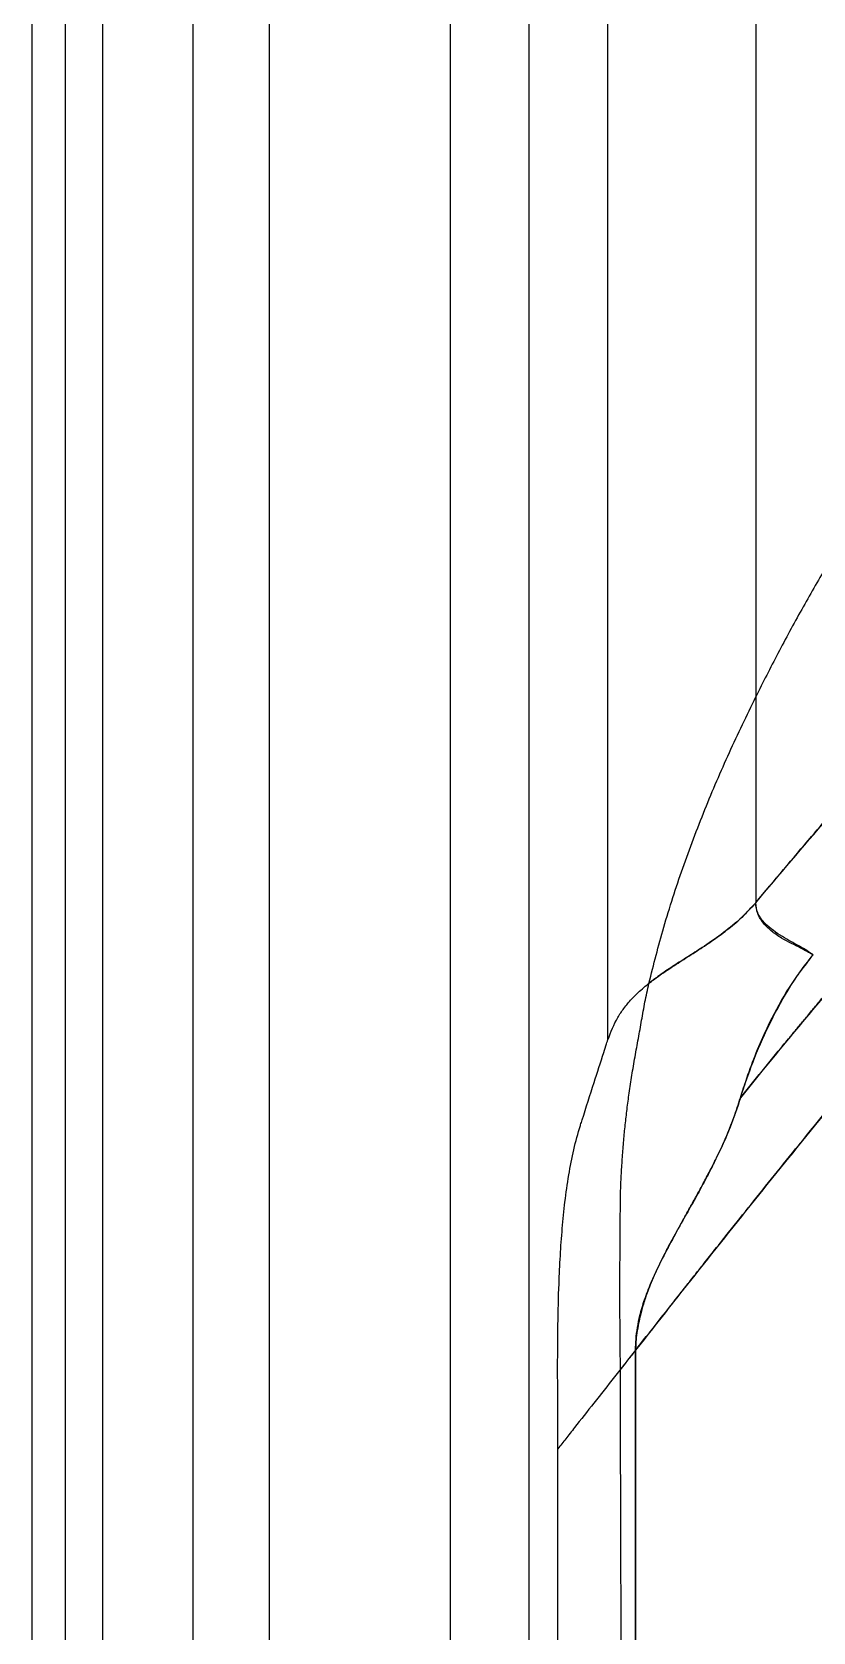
# Model space of a CAD drawing. Extents: x 943 to 1030, y 781 to 934.
# Drawn here: x 943.18 to 947.44, y 819.65 to 828.39 of the extents above; entities that cross this region are included whole.
import ezdxf

# ---------------------------------------------------------------- set-up
doc = ezdxf.new("R2010")
doc.units = 0
doc.header["$MEASUREMENT"] = 0
doc.layers.add('1', color=4, linetype='Continuous')

# ---------------------------------------------------------------- blocks, each defined once
blk = doc.blocks.new('AIRA')
at = {"layer": '1', "color": 4, "linetype": 'Continuous', "lineweight": 25}
blk.add_line((0, 84.1416), (0, 3), dxfattribs=at)
at = {"layer": '1', "color": 3, "linetype": 'Continuous', "lineweight": 25}
for p, q in [((0.1836, 3.4171), (0.1836, 83.7245)), ((0.3865, 3.6938), (0.3865, 83.4478)), ((0.878, 82.8146), (0.878, 4.327)), ((1.2959, 82.3058), (1.2959, 4.8358)), ((2.2862, 5.0708), (2.2862, 34.3933)), ((2.7161, 5.0708), (2.7161, 34.3933)), ((3.1464, 19.7179), (3.1464, 34.0106)), ((3.9539, 33.2925), (3.9539, 20.4654)), ((3.9539, 21.5893), (3.9539, 20.4654)), ((3.2995, 9.9514), (3.2975, 18.0226)), ((2.8711, 5.0708), (2.8731, 17.4844))]:
    blk.add_line(p, q, dxfattribs=at)
at = {"layer": '1', "color": 3, "linetype": 'Continuous', "lineweight": 25, "flags": 128}
blk.add_lwpolyline([(3.2975, 18.0226), (3.2989, 12.8968), (3.2989, 12.4508), (3.2996, 9.3213), (3.3001, 6.6297), (3.3004, 5.0708)], dxfattribs=at)
at = {"layer": '1', "color": 3, "linetype": 'Continuous', "lineweight": 25}
for points, knots in [([(3.9538, 20.4654), (4.0552, 20.5863), (4.2388, 20.8053), (4.525, 21.1366), (4.8014, 21.4508), (5.0924, 21.7742), (5.3784, 22.0856), (5.6732, 22.3993), (5.9661, 22.7049), (6.2602, 23.0057), (6.555, 23.3008), (6.8612, 23.6004), (7.118, 23.8466), (7.3258, 24.0426), (7.4656, 24.1735), (7.611, 24.3075), (7.7571, 24.4413), (7.9038, 24.5745), (8.0368, 24.6939), (8.1157, 24.764), (8.1541, 24.7981)], [0, 0, 0, 0, 0.078333, 0.141962, 0.21739, 0.286177, 0.358044, 0.427373, 0.500003, 0.568245, 0.636331, 0.707185, 0.780996, 0.813039, 0.849089, 0.876126, 0.911243, 0.947524, 0.974533, 1, 1, 1, 1]), ([(3.9538, 20.4654), (4.2137, 20.7719), (4.7343, 21.3857), (5.5507, 22.2771), (6.3926, 23.1456), (7.2582, 23.9894), (7.8556, 24.5287), (8.1541, 24.7981)], [0, 0, 0, 0, 0.199569, 0.399685, 0.600241, 0.800313, 1, 1, 1, 1]), ([(3.8706, 19.4006), (3.8804, 19.4128), (3.9, 19.437), (3.9294, 19.4734), (3.9589, 19.5098), (3.9885, 19.5461), (4.0181, 19.5823), (4.0478, 19.6186), (4.0697, 19.6454), (4.0881, 19.6678), (4.1065, 19.6901), (4.1274, 19.7156), (4.1473, 19.7397), (4.1631, 19.7588), (4.1805, 19.7799), (4.1995, 19.8028), (4.2201, 19.8276), (4.2423, 19.8543), (4.2606, 19.8763), (4.2798, 19.8994), (4.3042, 19.9286), (4.3833, 20.0232), (4.4944, 20.1547), (4.6404, 20.3257), (4.7838, 20.4918), (4.9505, 20.6828), (5.1486, 20.9066), (5.3805, 21.1643), (5.6364, 21.4436), (5.826, 21.6465), (5.938, 21.7651), (5.9745, 21.8037), (6.0115, 21.8426), (6.0489, 21.8819), (6.0867, 21.9216), (6.3441, 22.1905), (6.6956, 22.5483), (7.0539, 22.9004), (7.1876, 23.03), (7.2292, 23.0704), (7.2709, 23.1106), (7.3127, 23.1508), (7.3545, 23.1909), (7.3994, 23.2338), (7.4538, 23.2857), (7.5245, 23.3529), (7.5934, 23.4179), (7.655, 23.4758), (7.7038, 23.5215), (7.7563, 23.5706), (7.8126, 23.623), (7.8727, 23.6787), (7.9366, 23.7376), (8.1734, 23.9553), (8.3919, 24.1499), (8.5876, 24.3241)], [0, 0, 0, 0, 0.006855, 0.01371, 0.020567, 0.027425, 0.034283, 0.041143, 0.048002, 0.049512, 0.053863, 0.060717, 0.063987, 0.06762, 0.071616, 0.075976, 0.080699, 0.085785, 0.091234, 0.093279, 0.099005, 0.107921, 0.147487, 0.174628, 0.206762, 0.243888, 0.286008, 0.338109, 0.396259, 0.452443, 0.460149, 0.467935, 0.475801, 0.483748, 0.491775, 0.499883, 0.647311, 0.712171, 0.720663, 0.729156, 0.737648, 0.74614, 0.754633, 0.763125, 0.773407, 0.787691, 0.805977, 0.81504, 0.824838, 0.835371, 0.846641, 0.858645, 0.871386, 0.884863, 1, 1, 1, 1]), ([(8.9886, 24.1085), (8.6914, 23.8442), (8.0973, 23.3158), (7.2353, 22.4913), (6.3963, 21.644), (5.5828, 20.7724), (4.7947, 19.8779), (4.035, 18.9592), (3.5434, 18.3348), (3.2976, 18.0225)], [0, 0, 0, 0, 0.142974, 0.285852, 0.428746, 0.571573, 0.714347, 0.857177, 1, 1, 1, 1]), ([(4.9129, 23.2244), (4.861, 23.1439), (4.7623, 22.991), (4.6163, 22.7599), (4.4762, 22.5326), (4.3377, 22.3002), (4.2038, 22.0657), (4.0748, 21.8291), (3.9939, 21.6687), (3.9539, 21.5893)], [0, 0, 0, 0, 0.1515021, 0.2879499, 0.4322957, 0.5739429, 0.7157934, 0.8594552, 1, 1, 1, 1]), ([(3.3704, 20.0253), (3.3964, 20.1278), (3.4501, 20.3392), (3.5532, 20.6553), (3.6735, 20.973), (3.807, 21.2851), (3.9051, 21.4883), (3.9539, 21.5893)], [0, 0, 0, 0, 0.191173, 0.394207, 0.599263, 0.800847, 1, 1, 1, 1]), ([(5.427, 21.2146), (5.3842, 21.1674), (5.2984, 21.0731), (5.1706, 20.9307), (5.0434, 20.7878), (4.917, 20.6444), (4.7912, 20.5003), (4.6558, 20.3437), (4.4942, 20.1548), (4.3164, 19.9439), (4.1422, 19.734), (3.9967, 19.5566), (3.9096, 19.4489), (3.8705, 19.4007)], [0, 0, 0, 0, 0.080023, 0.1600403, 0.2400517, 0.3200568, 0.4000555, 0.4800475, 0.5798169, 0.7120514, 0.8261548, 0.9221357, 1, 1, 1, 1]), ([(3.1464, 19.7179), (3.1627, 19.7597), (3.1868, 19.8217), (3.2343, 19.8909), (3.2784, 19.9436), (3.3339, 19.9966), (3.402, 20.0508), (3.4779, 20.1032), (3.5598, 20.1557), (3.6419, 20.2079), (3.7252, 20.2631), (3.8066, 20.323), (3.8855, 20.3895), (3.9311, 20.4402), (3.9538, 20.4654)], [0, 0, 0, 0, 0.124823, 0.184696, 0.24971, 0.330239, 0.411593, 0.499903, 0.585465, 0.670296, 0.75003, 0.835649, 0.918316, 1, 1, 1, 1]), ([(3.9538, 20.4654), (3.9254, 20.4344), (3.8672, 20.371), (3.7658, 20.2915), (3.6697, 20.2257), (3.5833, 20.1706), (3.5081, 20.1227), (3.4361, 20.0751), (3.3923, 20.0419), (3.3704, 20.0252)], [0, 0, 0, 0, 0.162163, 0.331781, 0.499915, 0.624947, 0.749965, 0.874979, 1, 1, 1, 1]), ([(4.2671, 20.1802), (4.2457, 20.1926), (4.1982, 20.2204), (4.1112, 20.2597), (4.0406, 20.3088), (3.9946, 20.3527), (3.9605, 20.4046), (3.956, 20.4451), (3.9538, 20.4654)], [0, 0, 0, 0, 0.2231953, 0.496904, 0.6422176, 0.7625587, 0.8810692, 1, 1, 1, 1]), ([(4.2671, 20.1802), (4.2449, 20.196), (4.2215, 20.2127), (4.1632, 20.2444), (4.0992, 20.2786), (4.0159, 20.3347), (3.9709, 20.3939), (3.9559, 20.4337), (3.9545, 20.4549), (3.9538, 20.4654)], [0, 0, 0, 0, 0.249924, 0.263028, 0.500278, 0.749935, 0.874848, 0.937619, 1, 1, 1, 1]), ([(4.2671, 20.1802), (4.2664, 20.1794), (4.2651, 20.1778), (4.2638, 20.1763), (4.2632, 20.1755)], [0, 0, 0, 0, 0.500004, 1, 1, 1, 1]), ([(4.2671, 20.1802), (4.2664, 20.1794), (4.2651, 20.1778), (4.2638, 20.1763), (4.2632, 20.1755)], [0, 0, 0, 0, 0.500004, 1, 1, 1, 1]), ([(3.8705, 19.4007), (3.8858, 19.4481), (3.9157, 19.541), (3.9693, 19.6789), (4.0392, 19.8329), (4.1306, 20.0022), (4.2197, 20.1186), (4.2632, 20.1755)], [0, 0, 0, 0, 0.181667, 0.356134, 0.524015, 0.767561, 1, 1, 1, 1]), ([(3.8705, 19.4007), (3.8923, 19.466), (3.9357, 19.5966), (4.0226, 19.7942), (4.1099, 19.9574), (4.1918, 20.0849), (4.2394, 20.1453), (4.2632, 20.1755)], [0, 0, 0, 0, 0.2500343, 0.500063, 0.7499983, 0.87502, 1, 1, 1, 1]), ([(3.2145, 18.8039), (3.2148, 18.8342), (3.2155, 18.8956), (3.2198, 18.9868), (3.2259, 19.078), (3.2328, 19.1666), (3.2409, 19.253), (3.251, 19.3394), (3.2632, 19.4294), (3.2775, 19.5245), (3.2943, 19.624), (3.313, 19.7242), (3.3307, 19.8232), (3.3482, 19.9227), (3.363, 19.9912), (3.3704, 20.0253)], [0, 0, 0, 0, 0.069886, 0.142042, 0.213265, 0.285504, 0.356179, 0.425791, 0.500208, 0.582143, 0.667423, 0.751455, 0.835113, 0.91797, 1, 1, 1, 1]), ([(3.2976, 18.0225), (3.3367, 18.0721), (3.4063, 18.1602), (3.4976, 18.2759), (3.5674, 18.3644), (3.6227, 18.4344), (3.6759, 18.5016), (3.7364, 18.578), (3.8217, 18.6854), (3.9299, 18.821), (4.0574, 18.9796), (4.2601, 19.2297), (4.5376, 19.5667), (4.7755, 19.8454), (4.8941, 19.9843)], [0, 0, 0, 0, 0.074915, 0.133126, 0.174802, 0.208521, 0.238941, 0.276514, 0.324047, 0.40158, 0.482229, 0.56548, 0.783319, 1, 1, 1, 1]), ([(2.996, 19.249), (2.9964, 19.2502), (2.9997, 19.2606), (3.0247, 19.3388), (3.067, 19.4707), (3.1114, 19.6091), (3.1356, 19.6845), (3.143, 19.7075), (3.1455, 19.7151), (3.1464, 19.7179)], [0, 0, 0, 0, 0.008001, 0.066148, 0.499999, 0.852204, 0.951653, 0.982214, 1, 1, 1, 1]), ([(3.8705, 19.4007), (3.853, 19.3472), (3.8167, 19.2363), (3.7584, 19.1103), (3.7182, 19.0296), (3.7017, 18.9969), (3.6857, 18.966), (3.6699, 18.9361), (3.6543, 18.9072), (3.6343, 18.871), (3.6105, 18.8284), (3.5826, 18.7787), (3.5426, 18.7073), (3.4901, 18.6125), (3.4312, 18.5002), (3.3895, 18.4101), (3.3606, 18.3369), (3.341, 18.2778), (3.325, 18.2196), (3.3131, 18.1673), (3.3046, 18.1188), (3.2987, 18.0694), (3.2979, 18.038), (3.2975, 18.0226)], [0, 0, 0, 0, 0.120377, 0.249799, 0.275502, 0.29997, 0.322529, 0.344495, 0.367027, 0.387537, 0.426243, 0.463343, 0.499981, 0.587746, 0.677052, 0.75012, 0.783363, 0.832504, 0.872919, 0.902385, 0.938202, 0.969783, 1, 1, 1, 1]), ([(3.2975, 18.0226), (3.298, 18.0427), (3.2991, 18.084), (3.3074, 18.1471), (3.3223, 18.2193), (3.3468, 18.3015), (3.3801, 18.3882), (3.4201, 18.4761), (3.4605, 18.5564), (3.5066, 18.6422), (3.5521, 18.7245), (3.5966, 18.8041), (3.6342, 18.8717), (3.669, 18.9355), (3.7028, 18.9993), (3.7446, 19.0817), (3.7899, 19.1786), (3.836, 19.2928), (3.8591, 19.3647), (3.8706, 19.4006)], [0, 0, 0, 0, 0.0395075, 0.0811043, 0.1249892, 0.1846122, 0.2499913, 0.3080701, 0.3750158, 0.4271581, 0.5000371, 0.5605621, 0.6070757, 0.6527933, 0.7041559, 0.7500967, 0.8362835, 0.9183006, 1, 1, 1, 1]), ([(2.8731, 17.4844), (2.8729, 17.5596), (2.8725, 17.7098), (2.8715, 17.9352), (2.8729, 18.1606), (2.8777, 18.3618), (2.8859, 18.5374), (2.8964, 18.6863), (2.9112, 18.8339), (2.9316, 18.978), (2.9584, 19.1193), (2.9834, 19.2056), (2.996, 19.249)], [0, 0, 0, 0, 0.125021, 0.250042, 0.37506, 0.500071, 0.585067, 0.668407, 0.750085, 0.835099, 0.91716, 1, 1, 1, 1]), ([(3.2146, 17.9173), (3.2144, 17.9666), (3.214, 18.0617), (3.2123, 18.2095), (3.2116, 18.3376), (3.2121, 18.4488), (3.2127, 18.5358), (3.2134, 18.6225), (3.2141, 18.7119), (3.2143, 18.7724), (3.2145, 18.8039)], [0, 0, 0, 0, 0.166243, 0.321285, 0.500167, 0.599246, 0.69698, 0.794471, 0.892774, 1, 1, 1, 1]), ([(3.2975, 18.0226), (3.2591, 17.9738), (3.1822, 17.8761), (3.0694, 17.7329), (2.9804, 17.6203), (2.9152, 17.5377), (2.8871, 17.5022), (2.8731, 17.4844)], [0, 0, 0, 0, 0.2500639, 0.5000779, 0.7499343, 0.8749887, 1, 1, 1, 1]), ([(3.2975, 18.0226), (3.2836, 18.005), (3.2559, 17.9698), (3.2284, 17.9348), (3.2146, 17.9173)], [0, 0, 0, 0, 0.5000077, 1, 1, 1, 1]), ([(3.2629, 10.4327), (3.2596, 10.735), (3.253, 11.346), (3.2445, 12.2721), (3.2368, 13.2172), (3.2304, 14.1555), (3.225, 15.0875), (3.2207, 16.0132), (3.2171, 16.9586), (3.2154, 17.5956), (3.2146, 17.9173)], [0, 0, 0, 0, 0.121185, 0.244913, 0.371184, 0.5, 0.621036, 0.744715, 0.871037, 1, 1, 1, 1])]:
    blk.add_open_spline(points, degree=3, knots=knots, dxfattribs=at)

msp = doc.modelspace()

# ---------------------------------------------------------------- block references
at = {"layer": '1'}
msp.add_blockref('AIRA', (943.1775, 803.1658), dxfattribs=at)

doc.saveas('drawing.dxf')
